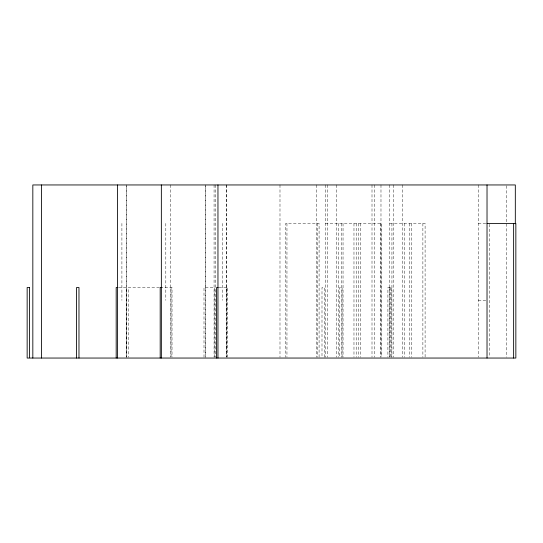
<?xml version="1.0" encoding="UTF-8"?>
<svg xmlns="http://www.w3.org/2000/svg" width="543" height="543" viewBox="0 0 543 543"><rect width="100%" height="100%" fill="white"/><g stroke="black" fill="none" stroke-linecap="round" stroke-linejoin="round"><path stroke-width="0.41" stroke-dasharray="2.71 2.04" d="M126.268 185.794L126.268 357.206L126.268 184.953M205.356 185.794L205.356 357.206L205.356 184.953M325.352 223.417L381.519 223.417L381.519 357.199M389.711 223.417L425.101 223.417L425.101 357.199M478.302 223.417L487.023 223.417M118.605 287.525L126.655 287.525L126.655 357.206M159.377 287.525L128.202 287.525L128.202 357.206M160.219 287.525L172.016 287.525L172.016 357.206M218.965 287.525L227.646 287.525L227.646 357.206M478.302 300.347L487.023 300.347M506.409 185.794L506.409 357.206M489.243 224.266L489.243 357.199M478.302 184.953L478.302 357.206M422.882 223.417L422.882 357.199M411.608 223.417L411.608 357.199M409.388 223.417L409.388 357.199M404.528 223.417L404.528 357.199M402.309 184.953L402.309 357.206M393.587 184.953L393.587 357.206M391.931 223.417L391.931 357.199M391.707 357.206L391.707 287.525L387.906 287.525L387.906 357.206M390.349 287.525L390.349 357.206M389.711 184.953L389.711 357.206M389.263 287.525L389.263 357.206M380.982 184.953L380.989 357.206M380.236 223.417L380.236 357.199M374.202 184.953L374.202 357.206M372.003 184.953L372.003 357.206M360.756 223.417L360.756 357.199M358.536 223.417L358.536 357.199M356.194 223.417L356.194 357.199M353.975 223.417L353.975 357.199M343.04 223.417L343.04 357.199M342.083 357.206L342.083 287.525L339.64 287.525L339.64 357.206M341.757 223.417L341.757 357.199M338.622 223.417L338.622 357.199M336.402 184.953L336.402 357.206M327.673 184.953L327.673 357.206M325.352 184.953L325.352 357.206M324.442 357.206L324.442 287.525L321.999 287.525L321.999 357.206M319.087 357.199L319.087 223.417L285.672 223.417L285.672 357.199M317.804 223.417L317.804 357.199M316.63 184.953L316.63 357.206M286.955 223.417L286.955 357.199M279.991 184.953L279.991 357.206M226.872 287.525L226.872 357.206M222.318 223.417L222.318 300.347M215.462 184.953L215.462 357.206M214.465 357.206L214.465 287.525L203.998 287.525L203.998 357.206M214.078 184.953L214.078 357.206M171.045 287.525L171.045 357.206M170.271 184.953L170.271 357.206M165.812 223.417L165.812 300.347M121.903 223.417L121.903 300.347M226.682 184.953L226.682 357.206L226.682 184.953"/><path stroke-width="0.81" d="M487.023 223.417L515.85 223.417L515.85 358.047L30.116 358.047M117.797 287.525L116.188 287.525L116.188 358.047M161.862 287.525L160.192 287.525L160.192 358.047M218.184 287.525L216.603 287.525L216.603 358.047M515.321 223.791L515.321 184.953L32.831 184.953L32.831 358.047M513.63 223.417L513.63 358.047M487.023 184.953L487.023 358.047M217.96 184.953L217.96 358.047M161.352 184.953L161.352 358.047M117.546 184.953L117.546 358.047M78.973 358.047L78.973 287.525L76.536 287.525L76.536 358.047M41.553 184.953L41.553 358.047M29.593 287.525L27.15 287.525L27.15 358.047L29.593 358.047L29.593 287.525"/></g></svg>
